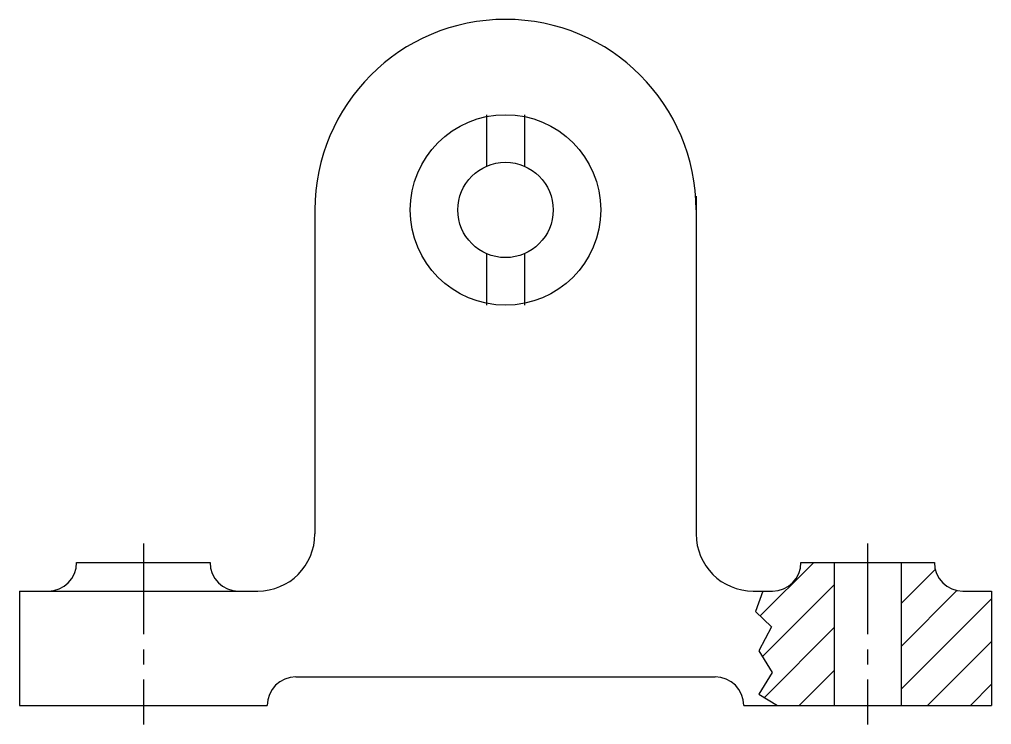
# Model space of a CAD drawing. Header units: millimetres. Extents: x 0 to 10993, y -927 to 3668.
# Drawn here: x 1504 to 1606, y 3496.6 to 3570.6 of the extents above; entities that cross this region are included whole.
import ezdxf

# ---------------------------------------------------------------- set-up
doc = ezdxf.new("R2010")
doc.units = ezdxf.units.MM
doc.header["$LTSCALE"] = 0.5
doc.linetypes.add('CENTER2', pattern=[28.575, 19.05, -3.175, 3.175, -3.175])

msp = doc.modelspace()

# ---------------------------------------------------------------- hatches: boundary and pattern name
at = {"linetype": 'CENTER2'}
h = msp.add_hatch(dxfattribs=at)
h.set_pattern_fill('ANSI31', color=256)
h.paths.add_polyline_path([(1582.97, 3510.58), (1581.97, 3510.58), (1581.21, 3508.45), (1582.89, 3506.82), (1581.55, 3504.33), (1582.94, 3502.03), (1581.55, 3499.78), (1583.5, 3498.58), (1589.47, 3498.58), (1589.47, 3513.58), (1585.97, 3513.58, -0.414214)])
h.paths.add_polyline_path([(1599.97, 3513.58), (1596.47, 3513.58), (1596.47, 3498.58), (1605.97, 3498.58), (1605.97, 3510.58), (1602.97, 3510.58, -0.414214)])

# ---------------------------------------------------------------- linework, layer by layer
for p, q in [((1552.97, 3560.58), (1552.97, 3555.16)), ((1556.97, 3560.58), (1556.97, 3555.16)), ((1552.97, 3545.99), (1552.97, 3540.58)), ((1556.97, 3545.99), (1556.97, 3540.58)), ((1516.97, 3515.58), (1516.97, 3496.58)), ((1592.97, 3515.58), (1592.97, 3496.58))]:
    msp.add_line(p, q, dxfattribs=at)
for p, q in [((1574.97, 3552.03), (1574.97, 3516.58)), ((1534.97, 3550.58), (1534.97, 3516.58)), ((1509.97, 3513.58), (1523.97, 3513.58)), ((1585.97, 3513.58), (1599.97, 3513.58)), ((1589.47, 3513.58), (1589.47, 3498.58)), ((1596.47, 3513.58), (1596.47, 3498.58)), ((1503.97, 3510.58), (1506.97, 3510.58)), ((1503.97, 3510.58), (1503.97, 3498.58)), ((1506.97, 3510.58), (1526.97, 3510.58)), ((1526.97, 3510.58), (1528.97, 3510.58)), ((1580.97, 3510.58), (1582.97, 3510.58)), ((1602.97, 3510.58), (1605.97, 3510.58)), ((1605.97, 3510.58), (1605.97, 3498.58)), ((1532.97, 3501.58), (1576.97, 3501.58)), ((1503.97, 3498.58), (1529.97, 3498.58)), ((1529.97, 3498.58), (1529.97, 3498.58)), ((1579.97, 3498.58), (1579.97, 3498.58)), ((1579.97, 3498.58), (1605.97, 3498.58))]:
    msp.add_line(p, q)
msp.add_lwpolyline([(1581.97, 3510.58), (1581.21, 3508.45), (1582.89, 3506.82), (1581.55, 3504.33), (1582.94, 3502.03), (1581.55, 3499.78), (1583.5, 3498.58)])
for radius in [10, 5]:
    msp.add_circle((1554.97, 3550.58), radius)
for centre, radius, start, end in [((1554.97, 3550.58), 20, 0, 180), ((1528.97, 3516.58), 6, 270, 0), ((1580.97, 3516.58), 6, 180, 270), ((1506.97, 3513.58), 3, 270, 0), ((1526.97, 3513.58), 3, 180, 270), ((1582.97, 3513.58), 3, 270, 0), ((1602.97, 3513.58), 3, 180, 270), ((1532.97, 3498.58), 3, 90, 180), ((1576.97, 3498.58), 3, 0, 90)]:
    msp.add_arc(centre, radius, start, end)

doc.saveas('drawing.dxf')
